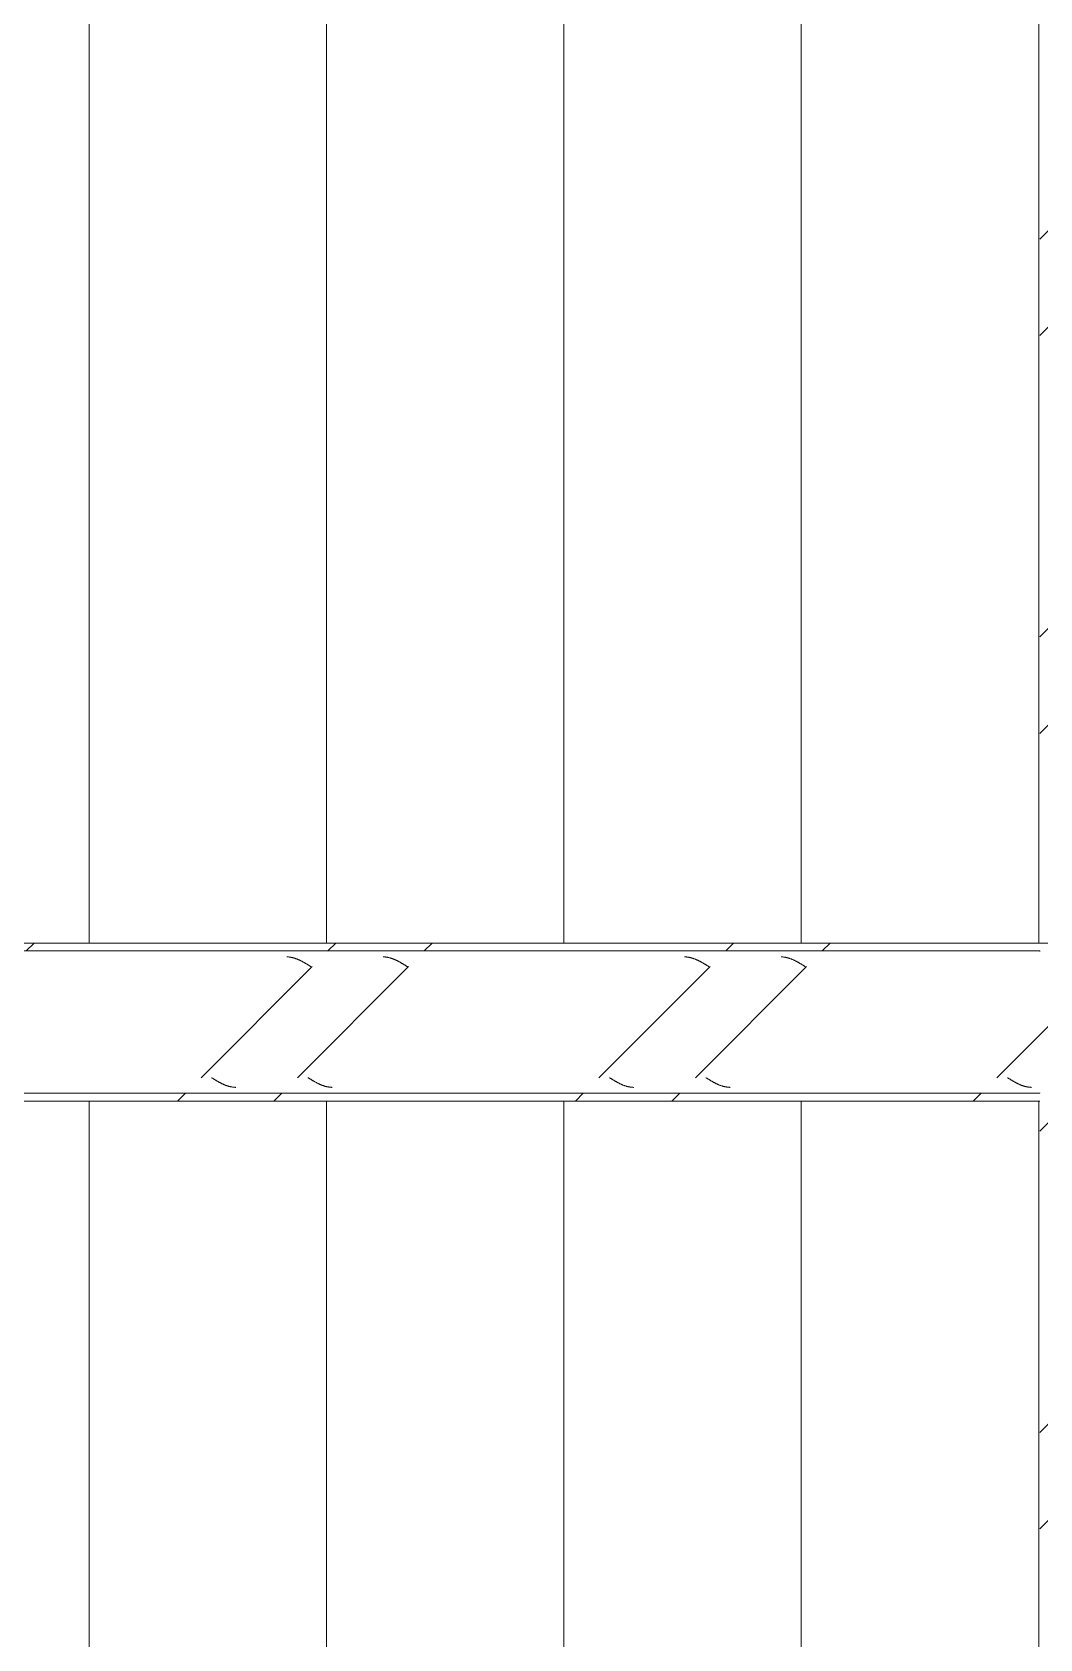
# Model space of a CAD drawing. Header units: centimetres. Extents: x 710 to 12582, y -437 to 1921.
# Drawn here: x 9877.6 to 10005, y 649.8 to 853 of the extents above; entities that cross this region are included whole.
import ezdxf

# ---------------------------------------------------------------- set-up
doc = ezdxf.new("R2010")
doc.units = ezdxf.units.CM
for name, color, linetype, lineweight in [('A-CLNG', 7, 'Continuous', 9), ('A-WALL-PATT', 7, 'Continuous', 35), ('S-BEAM', 7, 'Continuous', 9), ('S-COLS', 7, 'Continuous', 9)]:
    doc.layers.add(name, color=color, linetype=linetype, lineweight=lineweight)
pattern_1 = [(45, (-4995.467, 712), (-25.14472, 25.14472), []), (45, (-4995.467, 750.1), (-25.14472, 25.14472), [])]

# ---------------------------------------------------------------- blocks, each defined once
blk = doc.blocks.new('UC-Perfil universal-Pilar - 200 x 200-1745402-Sección 5')
at = {"layer": 'S-COLS', "true_color": 0xc0c0c0}
h = blk.add_hatch(dxfattribs=at)
h.set_pattern_fill('FP_11', color=9, style=0, pattern_type=2)
h.set_pattern_definition(pattern_1)
h.paths.add_polyline_path([(-9805.3, 94), (-9805.3, 378.86), (-9810.3, 378.86), (-9810.3, 377.86), (-9812.82, 377.86), (-9814.22, 377.28), (-9814.8, 375.88), (-9814.8, 361.84), (-9814.22, 360.44), (-9812.82, 359.86), (-9810.3, 359.86), (-9810.3, 358.86), (-9820.3, 358.86), (-9820.3, 359.86), (-9817.78, 359.86), (-9816.38, 360.44), (-9815.8, 361.84), (-9815.8, 375.88), (-9816.38, 377.28), (-9817.78, 377.86), (-9820.3, 377.86), (-9820.3, 378.86), (-9825.3, 378.86), (-9825.3, 94)])
h.paths.add_polyline_path([(-9805.3, 388.86), (-9805.3, 882.3), (-9825.3, 882.3), (-9825.3, 388.86), (-9815.92, 388.86)])
h.paths.add_polyline_path([(-9825.3, 910.84), (-9805.3, 910.84), (-9805.3, 933.53), (-9825.3, 933.53)])
blk = doc.blocks.new('FP_32-Sección 5')
at = {"layer": 'S-BEAM', "color": 9, "true_color": 0xc0c0c0}
for p, q in [((-9920.48, 736.04), (-9920.43, 736.04)), ((-9920.43, 736.04), (-9920.38, 736.04)), ((-9920.38, 736.04), (-9920.33, 736.03)), ((-9920.33, 736.03), (-9920.28, 736.03)), ((-9920.28, 736.03), (-9920.24, 736.03)), ((-9920.24, 736.03), (-9920.19, 736.02)), ((-9920.19, 736.02), (-9920.14, 736.02)), ((-9920.14, 736.02), (-9920.09, 736.01)), ((-9920.09, 736.01), (-9920.04, 736)), ((-9920.04, 736), (-9919.99, 735.99)), ((-9919.99, 735.99), (-9919.94, 735.99)), ((-9919.94, 735.99), (-9919.9, 735.98)), ((-9919.9, 735.98), (-9919.85, 735.97)), ((-9919.85, 735.97), (-9919.8, 735.96)), ((-9919.8, 735.96), (-9919.75, 735.95)), ((-9919.75, 735.95), (-9919.7, 735.93)), ((-9919.7, 735.93), (-9919.65, 735.92)), ((-9919.65, 735.92), (-9919.6, 735.91)), ((-9919.6, 735.91), (-9919.55, 735.89)), ((-9919.55, 735.89), (-9919.51, 735.88)), ((-9919.51, 735.88), (-9919.46, 735.86)), ((-9919.46, 735.86), (-9919.41, 735.85)), ((-9919.41, 735.85), (-9919.36, 735.83)), ((-9919.36, 735.83), (-9919.31, 735.81)), ((-9919.31, 735.81), (-9919.26, 735.8)), ((-9919.26, 735.8), (-9919.21, 735.78)), ((-9919.21, 735.78), (-9919.17, 735.76)), ((-9919.17, 735.76), (-9919.12, 735.74)), ((-9919.12, 735.74), (-9919.07, 735.72)), ((-9919.07, 735.72), (-9919.02, 735.7)), ((-9919.02, 735.7), (-9918.97, 735.68)), ((-9918.97, 735.68), (-9918.92, 735.66)), ((-9918.92, 735.66), (-9918.87, 735.64)), ((-9918.87, 735.64), (-9918.83, 735.61)), ((-9918.83, 735.61), (-9918.78, 735.59)), ((-9918.78, 735.59), (-9918.73, 735.57)), ((-9918.73, 735.57), (-9918.68, 735.54)), ((-9918.68, 735.54), (-9918.63, 735.52)), ((-9918.63, 735.52), (-9918.58, 735.49)), ((-9918.58, 735.49), (-9918.53, 735.47)), ((-9918.53, 735.47), (-9918.49, 735.44)), ((-9918.49, 735.44), (-9918.44, 735.42)), ((-9918.44, 735.42), (-9918.39, 735.39)), ((-9908.29, 736.04), (-9908.24, 736.04)), ((-9908.24, 736.04), (-9908.19, 736.04)), ((-9908.19, 736.04), (-9908.14, 736.03)), ((-9908.14, 736.03), (-9908.09, 736.03)), ((-9908.09, 736.03), (-9908.05, 736.03)), ((-9908.05, 736.03), (-9908, 736.02)), ((-9908, 736.02), (-9907.95, 736.02)), ((-9907.95, 736.02), (-9907.9, 736.01)), ((-9907.9, 736.01), (-9907.85, 736)), ((-9907.85, 736), (-9907.8, 735.99)), ((-9907.8, 735.99), (-9907.75, 735.99)), ((-9907.75, 735.99), (-9907.71, 735.98)), ((-9907.71, 735.98), (-9907.66, 735.97)), ((-9907.66, 735.97), (-9907.61, 735.96)), ((-9907.61, 735.96), (-9907.56, 735.95)), ((-9907.56, 735.95), (-9907.51, 735.93)), ((-9907.51, 735.93), (-9907.46, 735.92)), ((-9907.46, 735.92), (-9907.41, 735.91)), ((-9907.41, 735.91), (-9907.37, 735.89)), ((-9907.37, 735.89), (-9907.32, 735.88)), ((-9907.32, 735.88), (-9907.27, 735.86)), ((-9907.27, 735.86), (-9907.22, 735.85)), ((-9907.22, 735.85), (-9907.17, 735.83)), ((-9907.17, 735.83), (-9907.12, 735.81)), ((-9907.12, 735.81), (-9907.07, 735.8)), ((-9907.07, 735.8), (-9907.03, 735.78)), ((-9907.03, 735.78), (-9906.98, 735.76)), ((-9906.98, 735.76), (-9906.93, 735.74)), ((-9906.93, 735.74), (-9906.88, 735.72)), ((-9906.88, 735.72), (-9906.83, 735.7)), ((-9906.83, 735.7), (-9906.78, 735.68)), ((-9906.78, 735.68), (-9906.73, 735.66)), ((-9906.73, 735.66), (-9906.69, 735.64)), ((-9906.69, 735.64), (-9906.64, 735.61)), ((-9906.64, 735.61), (-9906.59, 735.59)), ((-9906.59, 735.59), (-9906.54, 735.57)), ((-9906.54, 735.57), (-9906.49, 735.54)), ((-9906.49, 735.54), (-9906.44, 735.52)), ((-9906.44, 735.52), (-9906.39, 735.49)), ((-9906.39, 735.49), (-9906.34, 735.47)), ((-9906.34, 735.47), (-9906.3, 735.44)), ((-9906.3, 735.44), (-9906.25, 735.42)), ((-9906.25, 735.42), (-9906.2, 735.39)), ((-9870.19, 736.04), (-9870.14, 736.04)), ((-9870.14, 736.04), (-9870.09, 736.04)), ((-9870.09, 736.04), (-9870.04, 736.03)), ((-9870.04, 736.03), (-9869.99, 736.03)), ((-9869.99, 736.03), (-9869.95, 736.03)), ((-9869.95, 736.03), (-9869.9, 736.02)), ((-9869.9, 736.02), (-9869.85, 736.02)), ((-9869.85, 736.02), (-9869.8, 736.01)), ((-9869.8, 736.01), (-9869.75, 736)), ((-9869.75, 736), (-9869.7, 735.99)), ((-9869.7, 735.99), (-9869.65, 735.99)), ((-9869.65, 735.99), (-9869.61, 735.98)), ((-9869.61, 735.98), (-9869.56, 735.97)), ((-9869.56, 735.97), (-9869.51, 735.96)), ((-9869.51, 735.96), (-9869.46, 735.95)), ((-9869.46, 735.95), (-9869.41, 735.93)), ((-9869.41, 735.93), (-9869.36, 735.92)), ((-9869.36, 735.92), (-9869.31, 735.91)), ((-9869.31, 735.91), (-9869.27, 735.89)), ((-9869.27, 735.89), (-9869.22, 735.88)), ((-9869.22, 735.88), (-9869.17, 735.86)), ((-9869.17, 735.86), (-9869.12, 735.85)), ((-9869.12, 735.85), (-9869.07, 735.83)), ((-9869.07, 735.83), (-9869.02, 735.81)), ((-9869.02, 735.81), (-9868.97, 735.8)), ((-9868.97, 735.8), (-9868.93, 735.78)), ((-9868.93, 735.78), (-9868.88, 735.76)), ((-9868.88, 735.76), (-9868.83, 735.74)), ((-9868.83, 735.74), (-9868.78, 735.72)), ((-9868.78, 735.72), (-9868.73, 735.7)), ((-9868.73, 735.7), (-9868.68, 735.68)), ((-9868.68, 735.68), (-9868.63, 735.66)), ((-9868.63, 735.66), (-9868.59, 735.64)), ((-9868.59, 735.64), (-9868.54, 735.61)), ((-9868.54, 735.61), (-9868.49, 735.59)), ((-9868.49, 735.59), (-9868.44, 735.57)), ((-9868.44, 735.57), (-9868.39, 735.54)), ((-9868.39, 735.54), (-9868.34, 735.52)), ((-9868.34, 735.52), (-9868.29, 735.49)), ((-9868.29, 735.49), (-9868.24, 735.47)), ((-9868.24, 735.47), (-9868.2, 735.44)), ((-9868.2, 735.44), (-9868.15, 735.42)), ((-9868.15, 735.42), (-9868.1, 735.39)), ((-9858, 736.04), (-9857.95, 736.04)), ((-9857.95, 736.04), (-9857.9, 736.04)), ((-9857.9, 736.04), (-9857.85, 736.03)), ((-9857.85, 736.03), (-9857.81, 736.03)), ((-9857.81, 736.03), (-9857.76, 736.03)), ((-9857.76, 736.03), (-9857.71, 736.02)), ((-9857.71, 736.02), (-9857.66, 736.02)), ((-9857.66, 736.02), (-9857.61, 736.01)), ((-9857.61, 736.01), (-9857.56, 736)), ((-9857.56, 736), (-9857.51, 735.99)), ((-9857.51, 735.99), (-9857.46, 735.99)), ((-9857.46, 735.99), (-9857.42, 735.98)), ((-9857.42, 735.98), (-9857.37, 735.97)), ((-9857.37, 735.97), (-9857.32, 735.96)), ((-9857.32, 735.96), (-9857.27, 735.95)), ((-9857.27, 735.95), (-9857.22, 735.93)), ((-9857.22, 735.93), (-9857.17, 735.92)), ((-9857.17, 735.92), (-9857.12, 735.91)), ((-9857.12, 735.91), (-9857.08, 735.89)), ((-9857.08, 735.89), (-9857.03, 735.88)), ((-9857.03, 735.88), (-9856.98, 735.86)), ((-9856.98, 735.86), (-9856.93, 735.85)), ((-9856.93, 735.85), (-9856.88, 735.83)), ((-9856.88, 735.83), (-9856.83, 735.81)), ((-9856.83, 735.81), (-9856.78, 735.8)), ((-9856.78, 735.8), (-9856.74, 735.78)), ((-9856.74, 735.78), (-9856.69, 735.76)), ((-9856.69, 735.76), (-9856.64, 735.74)), ((-9856.64, 735.74), (-9856.59, 735.72)), ((-9856.59, 735.72), (-9856.54, 735.7)), ((-9856.54, 735.7), (-9856.49, 735.68)), ((-9856.49, 735.68), (-9856.44, 735.66)), ((-9856.44, 735.66), (-9856.4, 735.64)), ((-9856.4, 735.64), (-9856.35, 735.61)), ((-9856.35, 735.61), (-9856.3, 735.59)), ((-9856.3, 735.59), (-9856.25, 735.57)), ((-9856.25, 735.57), (-9856.2, 735.54)), ((-9856.2, 735.54), (-9856.15, 735.52)), ((-9856.15, 735.52), (-9856.1, 735.49)), ((-9856.1, 735.49), (-9856.06, 735.47)), ((-9856.06, 735.47), (-9856.01, 735.44)), ((-9856.01, 735.44), (-9855.96, 735.42)), ((-9855.96, 735.42), (-9855.91, 735.39)), ((-9918.39, 735.39), (-9918.34, 735.36)), ((-9918.34, 735.36), (-9918.29, 735.34)), ((-9918.29, 735.34), (-9918.24, 735.31)), ((-9918.24, 735.31), (-9918.19, 735.28)), ((-9918.19, 735.28), (-9918.15, 735.25)), ((-9918.15, 735.25), (-9918.1, 735.22)), ((-9918.1, 735.22), (-9918.05, 735.2)), ((-9918.05, 735.2), (-9918, 735.17)), ((-9918, 735.17), (-9917.95, 735.14)), ((-9917.95, 735.14), (-9917.9, 735.11)), ((-9917.9, 735.11), (-9917.85, 735.08)), ((-9917.85, 735.08), (-9917.81, 735.05)), ((-9917.81, 735.05), (-9917.76, 735.02)), ((-9917.76, 735.02), (-9917.71, 734.99)), ((-9917.71, 734.99), (-9917.66, 734.96)), ((-9917.66, 734.96), (-9917.61, 734.93)), ((-9917.61, 734.93), (-9917.56, 734.9)), ((-9917.56, 734.9), (-9917.51, 734.87)), ((-9917.51, 734.87), (-9917.47, 734.84)), ((-9917.47, 734.84), (-9917.42, 734.81)), ((-9906.2, 735.39), (-9906.15, 735.36)), ((-9906.15, 735.36), (-9906.1, 735.34)), ((-9906.1, 735.34), (-9906.05, 735.31)), ((-9906.05, 735.31), (-9906, 735.28)), ((-9906, 735.28), (-9905.96, 735.25)), ((-9905.96, 735.25), (-9905.91, 735.22)), ((-9905.91, 735.22), (-9905.86, 735.2)), ((-9905.86, 735.2), (-9905.81, 735.17)), ((-9905.81, 735.17), (-9905.76, 735.14)), ((-9905.76, 735.14), (-9905.71, 735.11)), ((-9905.71, 735.11), (-9905.66, 735.08)), ((-9905.66, 735.08), (-9905.62, 735.05)), ((-9905.62, 735.05), (-9905.57, 735.02)), ((-9905.57, 735.02), (-9905.52, 734.99)), ((-9905.52, 734.99), (-9905.47, 734.96)), ((-9905.47, 734.96), (-9905.42, 734.93)), ((-9905.42, 734.93), (-9905.37, 734.9)), ((-9905.37, 734.9), (-9905.32, 734.87)), ((-9905.32, 734.87), (-9905.28, 734.84)), ((-9905.28, 734.84), (-9905.23, 734.81)), ((-9868.1, 735.39), (-9868.05, 735.36)), ((-9868.05, 735.36), (-9868, 735.34)), ((-9868, 735.34), (-9867.95, 735.31)), ((-9867.95, 735.31), (-9867.9, 735.28)), ((-9867.9, 735.28), (-9867.86, 735.25)), ((-9867.86, 735.25), (-9867.81, 735.22)), ((-9867.81, 735.22), (-9867.76, 735.2)), ((-9867.76, 735.2), (-9867.71, 735.17)), ((-9867.71, 735.17), (-9867.66, 735.14)), ((-9867.66, 735.14), (-9867.61, 735.11)), ((-9867.61, 735.11), (-9867.56, 735.08)), ((-9867.56, 735.08), (-9867.52, 735.05)), ((-9867.52, 735.05), (-9867.47, 735.02)), ((-9867.47, 735.02), (-9867.42, 734.99)), ((-9867.42, 734.99), (-9867.37, 734.96)), ((-9867.37, 734.96), (-9867.32, 734.93)), ((-9867.32, 734.93), (-9867.27, 734.9)), ((-9867.27, 734.9), (-9867.22, 734.87)), ((-9867.22, 734.87), (-9867.18, 734.84)), ((-9867.18, 734.84), (-9867.13, 734.81)), ((-9855.91, 735.39), (-9855.86, 735.36)), ((-9855.86, 735.36), (-9855.81, 735.34)), ((-9855.81, 735.34), (-9855.76, 735.31)), ((-9855.76, 735.31), (-9855.72, 735.28)), ((-9855.72, 735.28), (-9855.67, 735.25)), ((-9855.67, 735.25), (-9855.62, 735.22)), ((-9855.62, 735.22), (-9855.57, 735.2)), ((-9855.57, 735.2), (-9855.52, 735.17)), ((-9855.52, 735.17), (-9855.47, 735.14)), ((-9855.47, 735.14), (-9855.42, 735.11)), ((-9855.42, 735.11), (-9855.38, 735.08)), ((-9855.38, 735.08), (-9855.33, 735.05)), ((-9855.33, 735.05), (-9855.28, 735.02)), ((-9855.28, 735.02), (-9855.23, 734.99)), ((-9855.23, 734.99), (-9855.18, 734.96)), ((-9855.18, 734.96), (-9855.13, 734.93)), ((-9855.13, 734.93), (-9855.08, 734.9)), ((-9855.08, 734.9), (-9855.04, 734.87)), ((-9855.04, 734.87), (-9854.99, 734.84)), ((-9854.99, 734.84), (-9854.94, 734.81))]:
    blk.add_line(p, q, dxfattribs=at)
blk = doc.blocks.new('FP_33-Sección 5')
at = {"layer": 'S-BEAM', "color": 9, "true_color": 0xc0c0c0}
for p, q in [((-9929.98, 720.77), (-9929.93, 720.74)), ((-9929.93, 720.74), (-9929.88, 720.71)), ((-9929.88, 720.71), (-9929.83, 720.68)), ((-9929.83, 720.68), (-9929.78, 720.65)), ((-9929.78, 720.65), (-9929.73, 720.62)), ((-9929.73, 720.62), (-9929.69, 720.59)), ((-9929.69, 720.59), (-9929.64, 720.56)), ((-9929.64, 720.56), (-9929.59, 720.53)), ((-9929.59, 720.53), (-9929.54, 720.5)), ((-9929.54, 720.5), (-9929.49, 720.47)), ((-9929.49, 720.47), (-9929.44, 720.44)), ((-9929.44, 720.44), (-9929.39, 720.41)), ((-9929.39, 720.41), (-9929.35, 720.39)), ((-9929.35, 720.39), (-9929.3, 720.36)), ((-9929.3, 720.36), (-9929.25, 720.33)), ((-9929.25, 720.33), (-9929.2, 720.3)), ((-9929.2, 720.3), (-9929.15, 720.27)), ((-9929.15, 720.27), (-9929.1, 720.25)), ((-9929.1, 720.25), (-9929.05, 720.22)), ((-9929.05, 720.22), (-9929.01, 720.19)), ((-9929.01, 720.19), (-9928.96, 720.16)), ((-9928.96, 720.16), (-9928.91, 720.14)), ((-9928.91, 720.14), (-9928.86, 720.11)), ((-9928.86, 720.11), (-9928.81, 720.09)), ((-9928.81, 720.09), (-9928.76, 720.06)), ((-9928.76, 720.06), (-9928.71, 720.04)), ((-9928.71, 720.04), (-9928.66, 720.01)), ((-9928.66, 720.01), (-9928.62, 719.99)), ((-9928.62, 719.99), (-9928.57, 719.97)), ((-9928.57, 719.97), (-9928.52, 719.95)), ((-9928.52, 719.95), (-9928.47, 719.92)), ((-9928.47, 719.92), (-9928.42, 719.9)), ((-9928.42, 719.9), (-9928.37, 719.88)), ((-9928.37, 719.88), (-9928.32, 719.86)), ((-9928.32, 719.86), (-9928.28, 719.84)), ((-9928.28, 719.84), (-9928.23, 719.82)), ((-9928.23, 719.82), (-9928.18, 719.8)), ((-9928.18, 719.8), (-9928.13, 719.78)), ((-9928.13, 719.78), (-9928.08, 719.77)), ((-9928.08, 719.77), (-9928.03, 719.75)), ((-9928.03, 719.75), (-9927.98, 719.73)), ((-9927.98, 719.73), (-9927.94, 719.72)), ((-9927.94, 719.72), (-9927.89, 719.7)), ((-9927.89, 719.7), (-9927.84, 719.69)), ((-9927.84, 719.69), (-9927.79, 719.67)), ((-9927.79, 719.67), (-9927.74, 719.66)), ((-9927.74, 719.66), (-9927.69, 719.65)), ((-9927.69, 719.65), (-9927.64, 719.64)), ((-9927.64, 719.64), (-9927.6, 719.62)), ((-9927.6, 719.62), (-9927.55, 719.61)), ((-9927.55, 719.61), (-9927.5, 719.6)), ((-9927.5, 719.6), (-9927.45, 719.59)), ((-9927.45, 719.59), (-9927.4, 719.59)), ((-9927.4, 719.59), (-9927.35, 719.58)), ((-9927.35, 719.58), (-9927.3, 719.57)), ((-9927.3, 719.57), (-9927.26, 719.57)), ((-9927.26, 719.57), (-9927.21, 719.56)), ((-9927.21, 719.56), (-9927.16, 719.56)), ((-9927.16, 719.56), (-9927.11, 719.55)), ((-9927.11, 719.55), (-9927.06, 719.55)), ((-9927.06, 719.55), (-9927.01, 719.55)), ((-9927.01, 719.55), (-9926.96, 719.54)), ((-9926.96, 719.54), (-9926.92, 719.54)), ((-9917.79, 720.77), (-9917.74, 720.74)), ((-9917.74, 720.74), (-9917.69, 720.71)), ((-9917.69, 720.71), (-9917.64, 720.68)), ((-9917.64, 720.68), (-9917.59, 720.65)), ((-9917.59, 720.65), (-9917.54, 720.62)), ((-9917.54, 720.62), (-9917.5, 720.59)), ((-9917.5, 720.59), (-9917.45, 720.56)), ((-9917.45, 720.56), (-9917.4, 720.53)), ((-9917.4, 720.53), (-9917.35, 720.5)), ((-9917.35, 720.5), (-9917.3, 720.47)), ((-9917.3, 720.47), (-9917.25, 720.44)), ((-9917.25, 720.44), (-9917.2, 720.41)), ((-9917.2, 720.41), (-9917.16, 720.39)), ((-9917.16, 720.39), (-9917.11, 720.36)), ((-9917.11, 720.36), (-9917.06, 720.33)), ((-9917.06, 720.33), (-9917.01, 720.3)), ((-9917.01, 720.3), (-9916.96, 720.27)), ((-9916.96, 720.27), (-9916.91, 720.25)), ((-9916.91, 720.25), (-9916.86, 720.22)), ((-9916.86, 720.22), (-9916.82, 720.19)), ((-9916.82, 720.19), (-9916.77, 720.16)), ((-9916.77, 720.16), (-9916.72, 720.14)), ((-9916.72, 720.14), (-9916.67, 720.11)), ((-9916.67, 720.11), (-9916.62, 720.09)), ((-9916.62, 720.09), (-9916.57, 720.06)), ((-9916.57, 720.06), (-9916.52, 720.04)), ((-9916.52, 720.04), (-9916.48, 720.01)), ((-9916.48, 720.01), (-9916.43, 719.99)), ((-9916.43, 719.99), (-9916.38, 719.97)), ((-9916.38, 719.97), (-9916.33, 719.95)), ((-9916.33, 719.95), (-9916.28, 719.92)), ((-9916.28, 719.92), (-9916.23, 719.9)), ((-9916.23, 719.9), (-9916.18, 719.88)), ((-9916.18, 719.88), (-9916.14, 719.86)), ((-9916.14, 719.86), (-9916.09, 719.84)), ((-9916.09, 719.84), (-9916.04, 719.82)), ((-9916.04, 719.82), (-9915.99, 719.8)), ((-9915.99, 719.8), (-9915.94, 719.78)), ((-9915.94, 719.78), (-9915.89, 719.77)), ((-9915.89, 719.77), (-9915.84, 719.75)), ((-9915.84, 719.75), (-9915.8, 719.73)), ((-9915.8, 719.73), (-9915.75, 719.72)), ((-9915.75, 719.72), (-9915.7, 719.7)), ((-9915.7, 719.7), (-9915.65, 719.69)), ((-9915.65, 719.69), (-9915.6, 719.67)), ((-9915.6, 719.67), (-9915.55, 719.66)), ((-9915.55, 719.66), (-9915.5, 719.65)), ((-9915.5, 719.65), (-9915.45, 719.64)), ((-9915.45, 719.64), (-9915.41, 719.62)), ((-9915.41, 719.62), (-9915.36, 719.61)), ((-9915.36, 719.61), (-9915.31, 719.6)), ((-9915.31, 719.6), (-9915.26, 719.59)), ((-9915.26, 719.59), (-9915.21, 719.59)), ((-9915.21, 719.59), (-9915.16, 719.58)), ((-9915.16, 719.58), (-9915.11, 719.57)), ((-9915.11, 719.57), (-9915.07, 719.57)), ((-9915.07, 719.57), (-9915.02, 719.56)), ((-9915.02, 719.56), (-9914.97, 719.56)), ((-9914.97, 719.56), (-9914.92, 719.55)), ((-9914.92, 719.55), (-9914.87, 719.55)), ((-9914.87, 719.55), (-9914.82, 719.55)), ((-9914.82, 719.55), (-9914.77, 719.54)), ((-9914.77, 719.54), (-9914.73, 719.54)), ((-9879.69, 720.77), (-9879.64, 720.74)), ((-9879.64, 720.74), (-9879.59, 720.71)), ((-9879.59, 720.71), (-9879.54, 720.68)), ((-9879.54, 720.68), (-9879.49, 720.65)), ((-9879.49, 720.65), (-9879.44, 720.62)), ((-9879.44, 720.62), (-9879.4, 720.59)), ((-9879.4, 720.59), (-9879.35, 720.56)), ((-9879.35, 720.56), (-9879.3, 720.53)), ((-9879.3, 720.53), (-9879.25, 720.5)), ((-9879.25, 720.5), (-9879.2, 720.47)), ((-9879.2, 720.47), (-9879.15, 720.44)), ((-9879.15, 720.44), (-9879.1, 720.41)), ((-9879.1, 720.41), (-9879.06, 720.39)), ((-9879.06, 720.39), (-9879.01, 720.36)), ((-9879.01, 720.36), (-9878.96, 720.33)), ((-9878.96, 720.33), (-9878.91, 720.3)), ((-9878.91, 720.3), (-9878.86, 720.27)), ((-9878.86, 720.27), (-9878.81, 720.25)), ((-9878.81, 720.25), (-9878.76, 720.22)), ((-9878.76, 720.22), (-9878.72, 720.19)), ((-9878.72, 720.19), (-9878.67, 720.16)), ((-9878.67, 720.16), (-9878.62, 720.14)), ((-9878.62, 720.14), (-9878.57, 720.11)), ((-9878.57, 720.11), (-9878.52, 720.09)), ((-9878.52, 720.09), (-9878.47, 720.06)), ((-9878.47, 720.06), (-9878.42, 720.04)), ((-9878.42, 720.04), (-9878.38, 720.01)), ((-9878.38, 720.01), (-9878.33, 719.99)), ((-9878.33, 719.99), (-9878.28, 719.97)), ((-9878.28, 719.97), (-9878.23, 719.95)), ((-9878.23, 719.95), (-9878.18, 719.92)), ((-9878.18, 719.92), (-9878.13, 719.9)), ((-9878.13, 719.9), (-9878.08, 719.88)), ((-9878.08, 719.88), (-9878.04, 719.86)), ((-9878.04, 719.86), (-9877.99, 719.84)), ((-9877.99, 719.84), (-9877.94, 719.82)), ((-9877.94, 719.82), (-9877.89, 719.8)), ((-9877.89, 719.8), (-9877.84, 719.78)), ((-9877.84, 719.78), (-9877.79, 719.77)), ((-9877.79, 719.77), (-9877.74, 719.75)), ((-9877.74, 719.75), (-9877.7, 719.73)), ((-9877.7, 719.73), (-9877.65, 719.72)), ((-9877.65, 719.72), (-9877.6, 719.7)), ((-9877.6, 719.7), (-9877.55, 719.69)), ((-9877.55, 719.69), (-9877.5, 719.67)), ((-9877.5, 719.67), (-9877.45, 719.66)), ((-9877.45, 719.66), (-9877.4, 719.65)), ((-9877.4, 719.65), (-9877.35, 719.64)), ((-9877.35, 719.64), (-9877.31, 719.62)), ((-9877.31, 719.62), (-9877.26, 719.61)), ((-9877.26, 719.61), (-9877.21, 719.6)), ((-9877.21, 719.6), (-9877.16, 719.59)), ((-9877.16, 719.59), (-9877.11, 719.59)), ((-9877.11, 719.59), (-9877.06, 719.58)), ((-9877.06, 719.58), (-9877.01, 719.57)), ((-9877.01, 719.57), (-9876.97, 719.57)), ((-9876.97, 719.57), (-9876.92, 719.56)), ((-9876.92, 719.56), (-9876.87, 719.56)), ((-9876.87, 719.56), (-9876.82, 719.55)), ((-9876.82, 719.55), (-9876.77, 719.55)), ((-9876.77, 719.55), (-9876.72, 719.55)), ((-9876.72, 719.55), (-9876.67, 719.54)), ((-9876.67, 719.54), (-9876.63, 719.54)), ((-9867.5, 720.77), (-9867.45, 720.74)), ((-9867.45, 720.74), (-9867.4, 720.71)), ((-9867.4, 720.71), (-9867.35, 720.68)), ((-9867.35, 720.68), (-9867.3, 720.65)), ((-9867.3, 720.65), (-9867.26, 720.62)), ((-9867.26, 720.62), (-9867.21, 720.59)), ((-9867.21, 720.59), (-9867.16, 720.56)), ((-9867.16, 720.56), (-9867.11, 720.53)), ((-9867.11, 720.53), (-9867.06, 720.5)), ((-9867.06, 720.5), (-9867.01, 720.47)), ((-9867.01, 720.47), (-9866.96, 720.44)), ((-9866.96, 720.44), (-9866.91, 720.41)), ((-9866.91, 720.41), (-9866.87, 720.39)), ((-9866.87, 720.39), (-9866.82, 720.36)), ((-9866.82, 720.36), (-9866.77, 720.33)), ((-9866.77, 720.33), (-9866.72, 720.3)), ((-9866.72, 720.3), (-9866.67, 720.27)), ((-9866.67, 720.27), (-9866.62, 720.25)), ((-9866.62, 720.25), (-9866.57, 720.22)), ((-9866.57, 720.22), (-9866.53, 720.19)), ((-9866.53, 720.19), (-9866.48, 720.16)), ((-9866.48, 720.16), (-9866.43, 720.14)), ((-9866.43, 720.14), (-9866.38, 720.11)), ((-9866.38, 720.11), (-9866.33, 720.09)), ((-9866.33, 720.09), (-9866.28, 720.06)), ((-9866.28, 720.06), (-9866.23, 720.04)), ((-9866.23, 720.04), (-9866.19, 720.01)), ((-9866.19, 720.01), (-9866.14, 719.99)), ((-9866.14, 719.99), (-9866.09, 719.97)), ((-9866.09, 719.97), (-9866.04, 719.95)), ((-9866.04, 719.95), (-9865.99, 719.92)), ((-9865.99, 719.92), (-9865.94, 719.9)), ((-9865.94, 719.9), (-9865.89, 719.88)), ((-9865.89, 719.88), (-9865.85, 719.86)), ((-9865.85, 719.86), (-9865.8, 719.84)), ((-9865.8, 719.84), (-9865.75, 719.82)), ((-9865.75, 719.82), (-9865.7, 719.8)), ((-9865.7, 719.8), (-9865.65, 719.78)), ((-9865.65, 719.78), (-9865.6, 719.77)), ((-9865.6, 719.77), (-9865.55, 719.75)), ((-9865.55, 719.75), (-9865.51, 719.73)), ((-9865.51, 719.73), (-9865.46, 719.72)), ((-9865.46, 719.72), (-9865.41, 719.7)), ((-9865.41, 719.7), (-9865.36, 719.69)), ((-9865.36, 719.69), (-9865.31, 719.67)), ((-9865.31, 719.67), (-9865.26, 719.66)), ((-9865.26, 719.66), (-9865.21, 719.65)), ((-9865.21, 719.65), (-9865.17, 719.64)), ((-9865.17, 719.64), (-9865.12, 719.62)), ((-9865.12, 719.62), (-9865.07, 719.61)), ((-9865.07, 719.61), (-9865.02, 719.6)), ((-9865.02, 719.6), (-9864.97, 719.59)), ((-9864.97, 719.59), (-9864.92, 719.59)), ((-9864.92, 719.59), (-9864.87, 719.58)), ((-9864.87, 719.58), (-9864.83, 719.57)), ((-9864.83, 719.57), (-9864.78, 719.57)), ((-9864.78, 719.57), (-9864.73, 719.56)), ((-9864.73, 719.56), (-9864.68, 719.56)), ((-9864.68, 719.56), (-9864.63, 719.55)), ((-9864.63, 719.55), (-9864.58, 719.55)), ((-9864.58, 719.55), (-9864.53, 719.55)), ((-9864.53, 719.55), (-9864.49, 719.54)), ((-9864.49, 719.54), (-9864.44, 719.54)), ((-9829.4, 720.77), (-9829.35, 720.74)), ((-9829.35, 720.74), (-9829.3, 720.71)), ((-9829.3, 720.71), (-9829.25, 720.68)), ((-9829.25, 720.68), (-9829.2, 720.65)), ((-9829.2, 720.65), (-9829.16, 720.62)), ((-9829.16, 720.62), (-9829.11, 720.59)), ((-9829.11, 720.59), (-9829.06, 720.56)), ((-9829.06, 720.56), (-9829.01, 720.53)), ((-9829.01, 720.53), (-9828.96, 720.5)), ((-9828.96, 720.5), (-9828.91, 720.47)), ((-9828.91, 720.47), (-9828.86, 720.44)), ((-9828.86, 720.44), (-9828.81, 720.41)), ((-9828.81, 720.41), (-9828.77, 720.39)), ((-9828.77, 720.39), (-9828.72, 720.36)), ((-9828.72, 720.36), (-9828.67, 720.33)), ((-9828.67, 720.33), (-9828.62, 720.3)), ((-9828.62, 720.3), (-9828.57, 720.27)), ((-9828.57, 720.27), (-9828.52, 720.25)), ((-9828.52, 720.25), (-9828.47, 720.22)), ((-9828.47, 720.22), (-9828.43, 720.19)), ((-9828.43, 720.19), (-9828.38, 720.16)), ((-9828.38, 720.16), (-9828.33, 720.14)), ((-9828.33, 720.14), (-9828.28, 720.11)), ((-9828.28, 720.11), (-9828.23, 720.09)), ((-9828.23, 720.09), (-9828.18, 720.06)), ((-9828.18, 720.06), (-9828.13, 720.04)), ((-9828.13, 720.04), (-9828.09, 720.01)), ((-9828.09, 720.01), (-9828.04, 719.99)), ((-9828.04, 719.99), (-9827.99, 719.97)), ((-9827.99, 719.97), (-9827.94, 719.95)), ((-9827.94, 719.95), (-9827.89, 719.92)), ((-9827.89, 719.92), (-9827.84, 719.9)), ((-9827.84, 719.9), (-9827.79, 719.88)), ((-9827.79, 719.88), (-9827.75, 719.86)), ((-9827.75, 719.86), (-9827.7, 719.84)), ((-9827.7, 719.84), (-9827.65, 719.82)), ((-9827.65, 719.82), (-9827.6, 719.8)), ((-9827.6, 719.8), (-9827.55, 719.78)), ((-9827.55, 719.78), (-9827.5, 719.77)), ((-9827.5, 719.77), (-9827.45, 719.75)), ((-9827.45, 719.75), (-9827.41, 719.73)), ((-9827.41, 719.73), (-9827.36, 719.72)), ((-9827.36, 719.72), (-9827.31, 719.7)), ((-9827.31, 719.7), (-9827.26, 719.69)), ((-9827.26, 719.69), (-9827.21, 719.67)), ((-9827.21, 719.67), (-9827.16, 719.66)), ((-9827.16, 719.66), (-9827.11, 719.65)), ((-9827.11, 719.65), (-9827.07, 719.64)), ((-9827.07, 719.64), (-9827.02, 719.62)), ((-9827.02, 719.62), (-9826.97, 719.61)), ((-9826.97, 719.61), (-9826.92, 719.6)), ((-9826.92, 719.6), (-9826.87, 719.59)), ((-9826.87, 719.59), (-9826.82, 719.59)), ((-9826.82, 719.59), (-9826.77, 719.58)), ((-9826.77, 719.58), (-9826.73, 719.57)), ((-9826.73, 719.57), (-9826.68, 719.57)), ((-9826.68, 719.57), (-9826.63, 719.56)), ((-9826.63, 719.56), (-9826.58, 719.56)), ((-9826.58, 719.56), (-9826.53, 719.55)), ((-9826.53, 719.55), (-9826.48, 719.55)), ((-9826.48, 719.55), (-9826.43, 719.55)), ((-9826.43, 719.55), (-9826.39, 719.54)), ((-9826.39, 719.54), (-9826.34, 719.54))]:
    blk.add_line(p, q, dxfattribs=at)
blk = doc.blocks.new('M_W Shapes - 150 x 200-V31-Sección 5')
at = {"layer": 'S-BEAM', "true_color": 0xc0c0c0}
h = blk.add_hatch(dxfattribs=at)
h.set_pattern_fill('FP_11', color=9, style=0, pattern_type=2)
h.set_pattern_definition(pattern_1)
h.paths.add_polyline_path([(-9825.3, 736.79), (-9825.3, 737.79), (-10070, 737.79), (-10070, 736.79), (-9827.77, 736.79)])
h.paths.add_polyline_path([(-10332.23, 736.79), (-10080, 736.79), (-10080, 737.79), (-10332.23, 737.79)])
h = blk.add_hatch(dxfattribs=at)
h.set_pattern_fill('FP_11', color=9, style=0, pattern_type=2)
h.set_pattern_definition(pattern_1)
h.paths.add_polyline_path([(-10080, 720.77), (-9825.3, 720.77), (-9825.3, 734.81), (-10070, 734.81), (-10070, 728.79), (-10080, 728.79), (-10080, 734.81), (-10332.23, 734.81), (-10332.23, 720.77), (-10135.92, 720.77)])
h = blk.add_hatch(dxfattribs=at)
h.set_pattern_fill('FP_11', color=9, style=0, pattern_type=2)
h.set_pattern_definition(pattern_1)
h.paths.add_polyline_path([(-9825.3, 717.79), (-9825.3, 718.79), (-10332.23, 718.79), (-10332.23, 717.79), (-9827.77, 717.79)])
at = {"layer": 'S-BEAM'}
for p, q in [((-10070, 737.79), (-9825.3, 737.79)), ((-10070, 736.79), (-9825.3, 736.79)), ((-9825.3, 736.79), (-9825.3, 736.72)), ((-10332.23, 718.79), (-9825.3, 718.79)), ((-10332.23, 717.79), (-9825.3, 717.79)), ((-9825.3, 718.86), (-9825.3, 718.79))]:
    blk.add_line(p, q, dxfattribs=at)
for name in ['FP_32-Sección 5', 'FP_33-Sección 5']:
    blk.add_blockref(name, (0, 0), dxfattribs=at)
blk = doc.blocks.new('PQ_RVR_EST-01_ZZ_ZZ_MO_T_A_rvt-2-Sección 5')
at = {"layer": 'S-BEAM', "lineweight": 9}
blk.add_blockref('M_W Shapes - 150 x 200-V31-Sección 5', (0, 0), dxfattribs=at)
at = {"layer": 'S-COLS', "lineweight": 9}
blk.add_blockref('UC-Perfil universal-Pilar - 200 x 200-1745402-Sección 5', (0, 0), dxfattribs=at)

msp = doc.modelspace()

# ---------------------------------------------------------------- hatches: boundary and pattern name
at = {"layer": 'A-WALL-PATT', "lineweight": 9, "true_color": 0xc0c0c0}
h = msp.add_hatch(dxfattribs=at)
h.set_pattern_fill('FP_9', color=9, style=0, pattern_type=2)
h.set_pattern_definition([(90, (14834.82, 712), (-30, 2e-15), [])])
h.paths.add_polyline_path([(9937.408, 99), (10004.988, 99), (10004.988, 880.075), (9498.052, 880.075), (9498.052, 99), (9717.197, 99)])
h.paths.add_polyline_path([(9478.052, 99), (9478.052, 880.075), (9474.797, 880.075), (9474.797, 910.843), (9478.052, 910.843), (9478.052, 933.53), (9498.052, 933.53), (9498.052, 910.843), (10004.988, 910.843), (10004.988, 933.53), (10024.988, 933.53), (10024.988, 910.843), (10404.952, 910.843), (10404.952, 933.53), (10424.952, 933.53), (10424.952, 910.843), (10837.21, 910.843), (10837.21, 933.53), (10857.21, 933.53), (10857.21, 910.843), (10859.256, 910.843), (10859.256, 880.075), (10857.21, 880.075), (10857.21, 353.176), (10859.854, 348.597), (10857.21, 347.071), (10857.21, 118.599), (10859.864, 117.066), (10859.864, 938.287), (9473.556, 938.29), (9473.556, 99), (9474.306, 99)])
h.paths.add_polyline_path([(10837.21, 99), (10837.21, 105.897), (10649.005, 214.557), (10446.78, 99), (10832.16, 99)])
h.paths.add_polyline_path([(10859.114, 99), (10859.864, 99), (10859.864, 115.964), (10857.21, 111.368), (10857.21, 99)])
h.paths.add_polyline_path([(10024.988, 100.038), (10128.245, 117.356), (10161.764, 120.434), (10161.764, 352.859), (10181.764, 352.859), (10181.764, 314), (10281.764, 314), (10281.764, 352.859), (10301.764, 352.859), (10301.764, 122.074), (10397.394, 101.428), (10397.436, 220.024), (10404.952, 224.319), (10404.95, 353.859), (10024.99, 353.859), (10024.988, 100.345)])
h.paths.add_polyline_path([(10837.21, 117.444), (10837.21, 118.599), (10660.062, 220.875), (10659.057, 220.301), (10832.16, 120.36)])
h.paths.add_polyline_path([(10402.388, 119.703), (10404.952, 121.168), (10404.952, 163.56), (10402.364, 162.081), (10402.385, 125.575)])
h.paths.add_polyline_path([(10837.21, 130.146), (10837.21, 335.524), (10791.27, 309), (10812.501, 308.915), (10813.104, 308.665), (10813.895, 307.911), (10814.019, 307.75), (10814.279, 307.071), (10814.354, 306.5), (10814.269, 305.853), (10813.818, 304.988), (10813.622, 304.732), (10813.104, 304.335), (10812.501, 304.085), (10811.207, 304), (10782.609, 304), (10704.101, 258.673), (10726.208, 258.673), (10718.03, 254), (10814.394, 254), (10814.394, 258.673), (10819.394, 258.673), (10819.394, 218.673), (10814.394, 218.673), (10814.394, 249), (10709.28, 249), (10670.113, 226.619), (10832.16, 133.061)])
h.paths.add_polyline_path([(10424.952, 132.597), (10608.902, 237.711), (10572, 259.016), (10424.952, 174.989), (10424.952, 153.497)])
h.paths.add_polyline_path([(10402.36, 167.838), (10404.952, 169.319), (10404.952, 218.56), (10402.332, 217.063), (10402.356, 174.439)])
h.paths.add_polyline_path([(10424.952, 180.748), (10566.987, 261.91), (10524.007, 286.592), (10424.952, 229.989), (10424.952, 181.42)])
h.paths.add_polyline_path([(10424.952, 235.748), (10519.11, 289.552), (10424.952, 343.914), (10424.952, 237.265)])
h.paths.add_polyline_path([(10618.953, 243.455), (10619.958, 244.029), (10583.057, 265.334), (10582.051, 264.76), (10595.119, 257.215)])
h.paths.add_polyline_path([(10682.101, 258.673), (10684.101, 258.673), (10762.609, 304), (10760.609, 304), (10693.384, 265.187)])
h.paths.add_polyline_path([(10649.394, 258.673), (10662.101, 258.673), (10740.609, 304), (10650.527, 303.889), (10626.301, 290.045), (10649.394, 276.849), (10649.394, 265)])
h.paths.add_polyline_path([(10577.038, 267.654), (10578.044, 268.228), (10535.18, 292.976), (10534.174, 292.402), (10571.415, 270.901)])
h.paths.add_polyline_path([(10621.262, 292.925), (10649.588, 309), (10749.27, 309), (10835.628, 358.859), (10650.39, 358.81), (10620.308, 341.621), (10652.469, 323.133), (10652.864, 322.611), (10653.111, 321.993), (10653.148, 321.032), (10653.111, 320.742), (10652.864, 320.138), (10652.469, 319.618), (10651.953, 319.218), (10651.351, 318.966), (10650.705, 318.878), (10650.043, 318.966), (10648.734, 319.618), (10615.269, 338.741), (10578.176, 317.545), (10620.938, 293.11)])
h.paths.add_polyline_path([(10529.162, 295.296), (10530.167, 295.87), (10424.952, 356.616), (10424.952, 355.461), (10524.007, 298.272)])
h.paths.add_polyline_path([(10771.27, 309), (10837.21, 347.071), (10837.21, 348.225), (10769.27, 309)])
h.paths.add_polyline_path([(10573.137, 320.425), (10610.23, 341.621), (10580.063, 358.859), (10505.877, 358.859), (10572.073, 321.032)])
h.paths.add_polyline_path([(10615.269, 344.5), (10640.397, 358.859), (10590.141, 358.859), (10607.473, 348.955)])
h.paths.add_polyline_path([(9662.88, 357.507), (9662.88, 357.605), (9646.748, 357.605), (9646.748, 358.249), (9646.451, 358.249), (9646.451, 358.859), (9498.055, 358.859), (9498.055, 378.859), (10004.985, 378.859), (10004.985, 358.859), (9681.137, 358.859), (9681.137, 358.249), (9680.819, 358.249), (9680.819, 357.605), (9664.68, 357.507)])
h.paths.add_polyline_path([(10837.206, 359.77), (10837.21, 359.859), (10837.21, 412.291), (10832.967, 406.66), (10639.994, 552.076), (10639.163, 551.45), (10832.378, 405.852), (10826.36, 397.866), (10630.855, 545.189), (10514.178, 457.266), (10651.391, 378.859), (10837.206, 378.859), (10837.206, 359.859)])
h.paths.add_polyline_path([(10595.119, 378.859), (10641.313, 378.859), (10509.831, 453.991), (10472.668, 425.986), (10555.141, 378.859)])
h.paths.add_polyline_path([(10470.877, 378.859), (10545.063, 378.859), (10468.321, 422.711), (10436.327, 398.602), (10453.394, 388.849)])
h.paths.add_polyline_path([(10104.997, 414), (10397.394, 414), (10397.394, 417.3), (10104.997, 417.3)])
h.paths.add_polyline_path([(10368.171, 388.859), (10397.394, 388.859), (10397.394, 393), (10396.144, 393), (10396.144, 404), (10104.997, 404), (10104.997, 414), (10094.997, 414), (10094.997, 417.3), (10091.299, 417.3), (10091.299, 697.79), (10400.999, 697.79), (10400.999, 521.94), (10404.952, 519.681), (10404.952, 880.075), (10024.988, 880.075), (10024.988, 388.859), (10358.078, 388.859)])
h.paths.add_polyline_path([(10433.638, 400.138), (10429.332, 405.852), (10458.871, 428.111), (10457.926, 428.651), (10428.743, 406.66), (10424.952, 411.69), (10424.952, 405.101), (10429.332, 402.599)])
h.paths.add_polyline_path([(10837.21, 415.984), (10837.21, 880.075), (10424.952, 880.075), (10424.952, 508.252), (10494.342, 468.614), (10613.408, 558.336), (10427.042, 698.773), (10433.06, 706.76), (10621.716, 564.597), (10622.547, 565.223), (10433.649, 707.568), (10439.667, 715.554), (10630.855, 571.484), (10822.043, 715.554), (10828.048, 707.558), (10639.163, 565.223), (10639.994, 564.597), (10828.65, 706.76), (10834.668, 698.773), (10648.302, 558.336), (10832.378, 419.625)])
h.paths.add_polyline_path([(10424.952, 416.325), (10448.476, 434.051), (10424.952, 447.494), (10424.952, 420.849)])
h.paths.add_polyline_path([(10404.952, 416.53), (10404.952, 458.922), (10402.361, 460.403), (10402.394, 417.992)])
h.paths.add_polyline_path([(10463.217, 431.386), (10500.381, 459.391), (10499.436, 459.931), (10462.272, 431.926)])
h.paths.add_polyline_path([(10452.822, 437.327), (10489.909, 465.375), (10424.952, 502.494), (10424.952, 453.252), (10430.082, 450.321)])
h.paths.add_polyline_path([(10504.727, 462.666), (10622.547, 551.45), (10621.716, 552.076), (10503.782, 463.206)])
h.paths.add_polyline_path([(10404.952, 464.681), (10404.952, 513.922), (10402.332, 515.42), (10402.433, 466.121), (10403.737, 465.375)])
h.paths.add_polyline_path([(10630.855, 557.71), (10631.686, 558.336), (10630.855, 558.963), (10630.024, 558.336)])
h.paths.add_polyline_path([(10052.77, 712.79), (10024.99, 712.79), (10024.99, 737.79), (10404.95, 737.79), (10404.95, 712.79), (10073.63, 712.79)])
h.paths.add_polyline_path([(10828.061, 717.79), (10424.956, 717.79), (10424.956, 737.79), (10837.206, 737.79), (10837.206, 717.79), (10832.16, 717.79)])
h.paths.add_polyline_path([(9978.813, 717.79), (9498.055, 717.79), (9498.055, 737.79), (10004.985, 737.79), (10004.985, 717.79), (10002.517, 717.79)])

# ---------------------------------------------------------------- linework, layer by layer
at = {"layer": 'A-CLNG', "color": 8, "lineweight": 18, "true_color": 0x808080}
msp.add_line((10859.864, 737.79), (9760.286, 737.79), dxfattribs=at)

# ---------------------------------------------------------------- block references
at = {"lineweight": 5}
msp.add_blockref('PQ_RVR_EST-01_ZZ_ZZ_MO_T_A_rvt-2-Sección 5', (19830.287, 0), dxfattribs=at)

doc.saveas('drawing.dxf')
